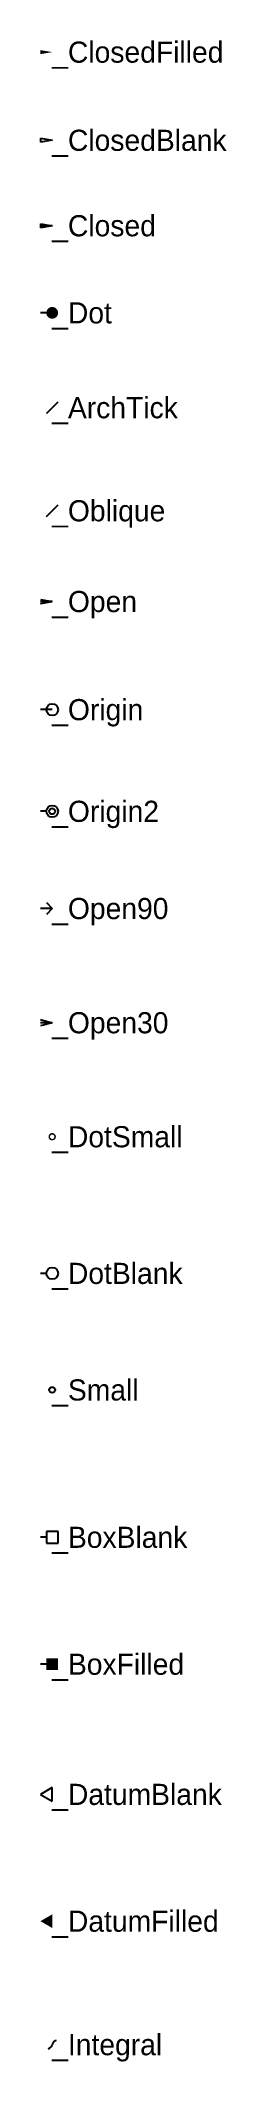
# Model space of a CAD drawing. Header units: inches. Extents: x 3 to 19, y -172 to 0.
import ezdxf
from ezdxf.enums import TextEntityAlignment as Align

# ---------------------------------------------------------------- set-up
doc = ezdxf.new("R2010")
doc.units = ezdxf.units.IN
doc.header["$MEASUREMENT"] = 0

# ---------------------------------------------------------------- blocks, each defined once
blk = doc.blocks.new('_ClosedBlank')
at = {"color": 0, "linetype": 'ByBlock', "lineweight": -2}
for p, q in [((-1, 0.17), (0, 0)), ((-1, 0.17), (-1, -0.17)), ((0, 0), (-1, -0.17))]:
    blk.add_line(p, q, dxfattribs=at)
blk = doc.blocks.new('_Closed')
at = {"color": 0, "linetype": 'ByBlock', "lineweight": -2}
for p, q in [((-1, 0.17), (0, 0)), ((-1, 0.17), (-1, -0.17)), ((0, 0), (-1, -0.17)), ((0, 0), (-1, 0))]:
    blk.add_line(p, q, dxfattribs=at)
blk = doc.blocks.new('_Dot')
at = {"color": 0, "linetype": 'ByBlock', "lineweight": -2}
blk.add_line((-0.5, 0), (-1, 0), dxfattribs=at)
at = {"color": 0, "linetype": 'ByBlock', "const_width": 0.5}
blk.add_lwpolyline([(-0.25, 0, 1), (0.25, 0, 1)], format="xyb", close=True, dxfattribs=at)
blk = doc.blocks.new('_ArchTick')
at = {"color": 0, "linetype": 'ByBlock', "const_width": 0.15}
blk.add_lwpolyline([(-0.5, -0.5), (0.5, 0.5)], dxfattribs=at)
blk = doc.blocks.new('_Oblique')
at = {"color": 0, "linetype": 'ByBlock', "lineweight": -2}
blk.add_line((-0.5, -0.5), (0.5, 0.5), dxfattribs=at)
blk = doc.blocks.new('_Open')
at = {"color": 0, "linetype": 'ByBlock', "lineweight": -2}
for p, q in [((-1, 0.17), (0, 0)), ((-1, -0.17), (0, 0)), ((0, 0), (-1, 0))]:
    blk.add_line(p, q, dxfattribs=at)
blk = doc.blocks.new('_Origin')
at = {"color": 0, "linetype": 'ByBlock', "lineweight": -2}
blk.add_line((0, 0), (-1, 0), dxfattribs=at)
blk.add_circle((0, 0), 0.5, dxfattribs=at)
blk = doc.blocks.new('_Origin2')
at = {"color": 0, "linetype": 'ByBlock', "lineweight": -2}
blk.add_line((-0.5, 0), (-1, 0), dxfattribs=at)
for radius in [0.5, 0.25]:
    blk.add_circle((0, 0), radius, dxfattribs=at)
blk = doc.blocks.new('_Open90')
at = {"color": 0, "linetype": 'ByBlock', "lineweight": -2}
for p, q in [((0, 0), (-1, 0)), ((-0.5, 0.5), (0, 0)), ((0, 0), (-0.5, -0.5))]:
    blk.add_line(p, q, dxfattribs=at)
blk = doc.blocks.new('_Open30')
at = {"color": 0, "linetype": 'ByBlock', "lineweight": -2}
for p, q in [((-1, 0.27), (0, 0)), ((0, 0), (-1, -0.27)), ((0, 0), (-1, 0))]:
    blk.add_line(p, q, dxfattribs=at)
blk = doc.blocks.new('_DotSmall')
at = {"color": 0, "linetype": 'ByBlock', "const_width": 0.5}
blk.add_lwpolyline([(-0.0625, 0, 1), (0.0625, 0, 1)], format="xyb", close=True, dxfattribs=at)
blk = doc.blocks.new('_DotBlank')
at = {"color": 0, "linetype": 'ByBlock', "lineweight": -2}
blk.add_line((-0.5, 0), (-1, 0), dxfattribs=at)
blk.add_circle((0, 0), 0.5, dxfattribs=at)
blk = doc.blocks.new('_Small')
at = {"color": 0, "linetype": 'ByBlock', "lineweight": -2}
blk.add_circle((0, 0), 0.25, dxfattribs=at)
blk = doc.blocks.new('_BoxBlank')
at = {"color": 0, "linetype": 'ByBlock', "lineweight": -2}
for p, q in [((-0.5, 0), (-1, 0)), ((0.5, 0.5), (-0.5, 0.5)), ((-0.5, 0.5), (-0.5, -0.5)), ((0.5, -0.5), (0.5, 0.5)), ((-0.5, -0.5), (0.5, -0.5))]:
    blk.add_line(p, q, dxfattribs=at)
blk = doc.blocks.new('_BoxFilled')
at = {"color": 0, "linetype": 'ByBlock', "lineweight": -2}
blk.add_line((-0.5, 0), (-1, 0), dxfattribs=at)
at = {"color": 0, "linetype": 'ByBlock'}
blk.add_solid([(-0.5, 0.5), (0.5, 0.5), (-0.5, -0.5), (0.5, -0.5)], dxfattribs=at)
blk = doc.blocks.new('_DatumBlank')
at = {"color": 0, "linetype": 'ByBlock', "lineweight": -2}
for p, q in [((0, 0.58), (-1, 0)), ((-1, 0), (0, -0.58)), ((0, -0.58), (0, 0.58))]:
    blk.add_line(p, q, dxfattribs=at)
blk = doc.blocks.new('_DatumFilled')
at = {"color": 0, "linetype": 'ByBlock'}
blk.add_solid([(0, 0.58), (-1, 0), (0, -0.58)], dxfattribs=at)
blk = doc.blocks.new('_Integral')
at = {"color": 0, "linetype": 'ByBlock', "lineweight": -2}
for centre, start, end in [((0.44, -0.09), 102, 168), ((-0.44, 0.09), 282, 348)]:
    blk.add_arc(centre, 0.454, start, end, dxfattribs=at)
blk = doc.blocks.new('_ClosedFilled')
at = {"color": 0, "lineweight": -2}
blk.add_solid([(-1, -0.17), (-1, 0.17), (0, 0)], dxfattribs=at)

msp = doc.modelspace()

# ---------------------------------------------------------------- block references
for name, p in [('_ClosedFilled', (4.49, -1.28)), ('_ClosedBlank', (4.49, -8.79)), ('_Closed', (4.49, -16.07)), ('_Dot', (4.49, -23.49)), ('_ArchTick', (4.49, -31.57)), ('_Oblique', (4.49, -40.35)), ('_Open', (4.49, -48.08)), ('_Origin', (4.49, -57.29)), ('_Origin2', (4.49, -65.95)), ('_Open90', (4.49, -74.23)), ('_Open30', (4.49, -83.96)), ('_DotSmall', (4.49, -93.67)), ('_DotBlank', (4.49, -105.31)), ('_Small', (4.49, -115.24)), ('_BoxBlank', (4.49, -127.79)), ('_BoxFilled', (4.49, -138.6)), ('_DatumBlank', (4.49, -149.69)), ('_DatumFilled', (4.49, -160.49)), ('_Integral', (4.49, -171))]:
    msp.add_blockref(name, p)

# ---------------------------------------------------------------- texts
for s, p in [('_ClosedFilled', (4.49, -1.28)), ('_ClosedBlank', (4.49, -8.79)), ('_Closed', (4.49, -16.07)), ('_ArchTick', (4.49, -31.57)), ('_Oblique', (4.49, -40.35)), ('_Open', (4.49, -48.08)), ('_Origin', (4.49, -57.29)), ('_Origin2', (4.49, -65.95)), ('_Open90', (4.49, -74.23)), ('_Open30', (4.49, -83.96)), ('_DotBlank', (4.49, -105.31)), ('_Small', (4.49, -115.24)), ('_BoxBlank', (4.49, -127.79)), ('_BoxFilled', (4.49, -138.6)), ('_DatumBlank', (4.49, -149.69)), ('_DatumFilled', (4.49, -160.49))]:
    msp.add_text(s, height=1.8).set_placement(p, align=Align.MIDDLE_LEFT)
at = {"color": 1}
for s, p in [('_Dot', (4.49, -23.49)), ('_DotSmall', (4.49, -93.67)), ('_Integral', (4.49, -171.01))]:
    msp.add_text(s, height=1.8, dxfattribs=at).set_placement(p, align=Align.MIDDLE_LEFT)

doc.saveas('drawing.dxf')
